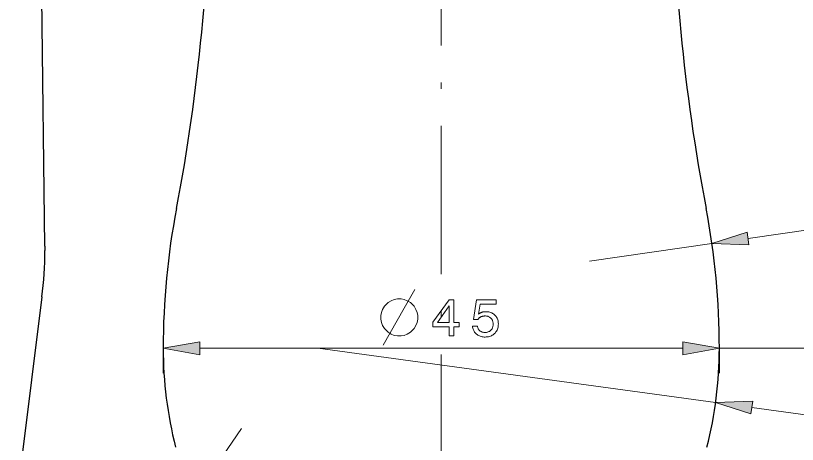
# Model space of a CAD drawing. Extents: x 0 to 297, y 0 to 529.
# Drawn here: x 119.4 to 182.6, y 140.5 to 175.1 of the extents above; entities that cross this region are included whole.
import ezdxf

# ---------------------------------------------------------------- set-up
doc = ezdxf.new("R2010")
doc.units = 0
doc.linetypes.add('DASHDOT', pattern=[18.5, 12, -3, 0.5, -3])

msp = doc.modelspace()

# ---------------------------------------------------------------- linework, layer by layer
at = {"color": 7, "linetype": 'DASHDOT', "lineweight": 13}
msp.add_line((153.811, 388.225), (153.811, 106.189), dxfattribs=at)
at = {"color": 7, "lineweight": 30}
msp.add_line((121.734, 156.504), (120.636, 244.63), dxfattribs=at)
at = {"color": 7, "lineweight": 13, "ltscale": 0.348151}
msp.add_line((178.635, 157.12), (192.422, 159.086), dxfattribs=at)
at = {"color": 7, "lineweight": 30, "ltscale": 0.009341}
msp.add_line((121.734, 156.504), (121.736, 156.13), dxfattribs=at)
at = {"color": 7, "lineweight": 13, "ltscale": 0.25}
msp.add_line((165.81, 155.29), (175.71, 156.702), dxfattribs=at)
at = {"color": 7, "lineweight": 30, "ltscale": 0.425823}
msp.add_line((121.501, 152.38), (119.372, 135.481), dxfattribs=at)
at = {"color": 7, "lineweight": 13, "ltscale": 0.050157}
for p, q in [((131.311, 148.23), (131.311, 146.224)), ((176.311, 148.23), (176.311, 146.224))]:
    msp.add_line(p, q, dxfattribs=at)
at = {"color": 7, "lineweight": 13}
for p, q in [((134.266, 148.224), (173.357, 148.224)), ((143.811, 148.23), (176.012, 143.831)), ((176.311, 148.23), (212.577, 148.23)), ((176.311, 148.23), (212.787, 148.23)), ((178.94, 143.432), (199.103, 140.677))]:
    msp.add_line(p, q, dxfattribs=at)
at = {"color": 7, "lineweight": 13, "ltscale": 0.1375}
msp.add_line((137.653, 141.73), (134.539, 137.196), dxfattribs=at)
at = {"color": 7, "lineweight": 13}
for points in [[(178.562, 157.635), (175.71, 156.702), (178.709, 156.604)], [(150.562, 152.224), (150.262, 152.224), (150.012, 152.174), (149.762, 152.074), (149.512, 151.924), (149.212, 151.624), (149.062, 151.374), (148.962, 151.124), (148.912, 150.874), (148.912, 150.574), (148.962, 150.324), (149.062, 150.074), (149.212, 149.824), (149.512, 149.524), (149.762, 149.374), (150.012, 149.274), (150.262, 149.224), (150.562, 149.224), (150.812, 149.274), (151.062, 149.374), (151.312, 149.524), (151.612, 149.824), (151.762, 150.074), (151.862, 150.324), (151.912, 150.574), (151.912, 150.874), (151.862, 151.124), (151.762, 151.374), (151.612, 151.624), (151.312, 151.924), (151.062, 152.074), (150.812, 152.174)], [(154.449, 149.224), (154.449, 149.966), (153.131, 149.966), (153.131, 150.346), (154.445, 152.157), (154.837, 152.157), (154.837, 150.312), (155.265, 150.312), (155.265, 149.966), (154.837, 149.966), (154.837, 149.224)], [(156.34, 150.006), (156.741, 150.006), (156.749, 149.96), (156.76, 149.917), (156.773, 149.875), (156.789, 149.835), (156.807, 149.798), (156.828, 149.762), (156.851, 149.729), (156.877, 149.697), (156.905, 149.668), (156.936, 149.64), (156.968, 149.615), (157.003, 149.593), (157.039, 149.573), (157.077, 149.556), (157.117, 149.542), (157.158, 149.53), (157.201, 149.521), (157.246, 149.514), (157.293, 149.51), (157.341, 149.509), (157.4, 149.511), (157.457, 149.516), (157.512, 149.525), (157.564, 149.538), (157.613, 149.555), (157.661, 149.575), (157.706, 149.599), (157.748, 149.626), (157.788, 149.657), (157.826, 149.692), (157.861, 149.73), (157.892, 149.77), (157.92, 149.813), (157.944, 149.857), (157.964, 149.905), (157.98, 149.954), (157.993, 150.006), (158.002, 150.06), (158.008, 150.116), (158.01, 150.175), (158.008, 150.235), (158.002, 150.292), (157.993, 150.347), (157.981, 150.4), (157.964, 150.45), (157.944, 150.497), (157.921, 150.542), (157.894, 150.584), (157.863, 150.624), (157.828, 150.662), (157.791, 150.696), (157.751, 150.727), (157.708, 150.754), (157.663, 150.778), (157.616, 150.798), (157.566, 150.814), (157.514, 150.827), (157.459, 150.836), (157.401, 150.841), (157.341, 150.843), (157.307, 150.843), (157.273, 150.84), (157.239, 150.837), (157.206, 150.832), (157.174, 150.826), (157.142, 150.818), (157.111, 150.809), (157.081, 150.799), (157.051, 150.787), (157.022, 150.774), (156.993, 150.759), (156.966, 150.743), (156.939, 150.726), (156.912, 150.707), (156.887, 150.687), (156.862, 150.666), (156.838, 150.643), (156.815, 150.619), (156.792, 150.594), (156.77, 150.567), (156.426, 150.567), (156.663, 152.157), (158.265, 152.157), (158.265, 151.802), (156.951, 151.802), (156.831, 150.995), (156.853, 151.014), (156.876, 151.031), (156.899, 151.048), (156.923, 151.064), (156.948, 151.079), (156.974, 151.093), (157.001, 151.106), (157.028, 151.118), (157.056, 151.129), (157.085, 151.139), (157.115, 151.149), (157.145, 151.157), (157.175, 151.165), (157.207, 151.171), (157.238, 151.177), (157.271, 151.181), (157.303, 151.185), (157.337, 151.187), (157.37, 151.188), (157.405, 151.189), (157.495, 151.186), (157.582, 151.178), (157.665, 151.164), (157.745, 151.145), (157.821, 151.12), (157.894, 151.09), (157.963, 151.055), (158.028, 151.014), (158.09, 150.967), (158.148, 150.915), (158.201, 150.858), (158.249, 150.798), (158.291, 150.735), (158.328, 150.668), (158.359, 150.598), (158.384, 150.525), (158.404, 150.448), (158.418, 150.367), (158.426, 150.283), (158.429, 150.196), (158.426, 150.103), (158.417, 150.014), (158.402, 149.929), (158.381, 149.847), (158.355, 149.769), (158.322, 149.694), (158.283, 149.623), (158.238, 149.555), (158.188, 149.491), (158.131, 149.431), (158.069, 149.375), (158.004, 149.325), (157.936, 149.281), (157.863, 149.243), (157.788, 149.211), (157.708, 149.185), (157.625, 149.164), (157.538, 149.149), (157.448, 149.141), (157.354, 149.138), (157.271, 149.14), (157.19, 149.147), (157.113, 149.159), (157.038, 149.176), (156.966, 149.197), (156.897, 149.224), (156.832, 149.255), (156.768, 149.291), (156.708, 149.331), (156.651, 149.377), (156.598, 149.426), (156.549, 149.479), (156.506, 149.534), (156.467, 149.592), (156.434, 149.654), (156.405, 149.718), (156.381, 149.786), (156.363, 149.856), (156.349, 149.93)], [(153.494, 150.312), (154.449, 150.312), (154.449, 151.655)], [(134.266, 148.745), (131.311, 148.224), (134.266, 147.703)], [(173.357, 147.703), (176.311, 148.224), (173.357, 148.745)], [(179.01, 143.948), (176.012, 143.831), (178.869, 142.915)]]:
    msp.add_lwpolyline(points, close=True, dxfattribs=at)
msp.add_lwpolyline([(149.112, 148.474), (150.812, 151.474), (151.662, 152.974)], dxfattribs=at)
at = {"color": 7, "lineweight": 30}
for centre, radius, start, end in [((-17.315, 188.23), 152.426, 349.14638, 360), ((324.938, 188.23), 152.426, 180.00001, 190.85362), ((191.311, 148.23), 60, 169.14638, 179.99999), ((116.311, 148.23), 60, 0, 10.85362), ((91.736, 156.13), 30, 352.81856, 360), ((163.811, 148.23), 32.5, 180.00001, 194.25002), ((143.811, 148.23), 32.5, 345.74998, 359.99999)]:
    msp.add_arc(centre, radius, start, end, dxfattribs=at)
at = {"color": 7, "lineweight": 13}
for points in [[(178.562, 157.635), (175.71, 156.702), (178.562, 157.635), (178.709, 156.604)], [(134.266, 148.745), (131.311, 148.224), (134.266, 148.745), (134.266, 147.703)], [(173.357, 147.703), (176.311, 148.224), (173.357, 147.703), (173.357, 148.745)], [(179.01, 143.948), (176.012, 143.831), (179.01, 143.948), (178.869, 142.915)]]:
    msp.add_solid(points, dxfattribs=at)

doc.saveas('drawing.dxf')
